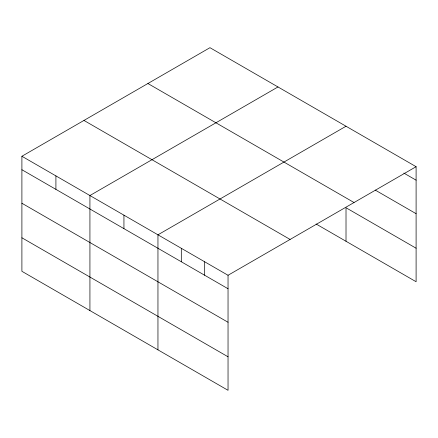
<?xml version="1.0" encoding="UTF-8"?>
<svg xmlns="http://www.w3.org/2000/svg" width="438" height="438" viewBox="0 0 438 438"><rect width="100%" height="100%" fill="white"/><g stroke="black" fill="none" stroke-linecap="round" stroke-linejoin="round"><path stroke-width="0.66" d="M228.039 322.264L228.039 275.278L21.9 156.262L21.9 271.303L228.039 390.313L228.039 322.264L21.9 203.248M316.105 224.004L416.1 281.738L416.1 166.697L209.961 47.687L21.9 156.262M277.988 86.959L89.927 195.534L89.927 310.575M346.015 126.237L157.954 234.812L157.954 349.847M228.039 275.278L416.1 166.697M403.836 173.087L416.1 180.166M375.218 190.081L416.1 213.684M147.902 83.516L354.041 202.531M416.1 248.22L346.015 207.754L346.015 241.272M83.959 120.434L290.098 239.444M21.9 169.73L228.039 288.741M21.9 237.779L228.039 356.795M204.677 261.787L204.677 275.256M181.316 248.297L181.316 261.765M123.938 215.173L123.938 228.641M55.911 175.901L55.911 189.369"/></g></svg>
